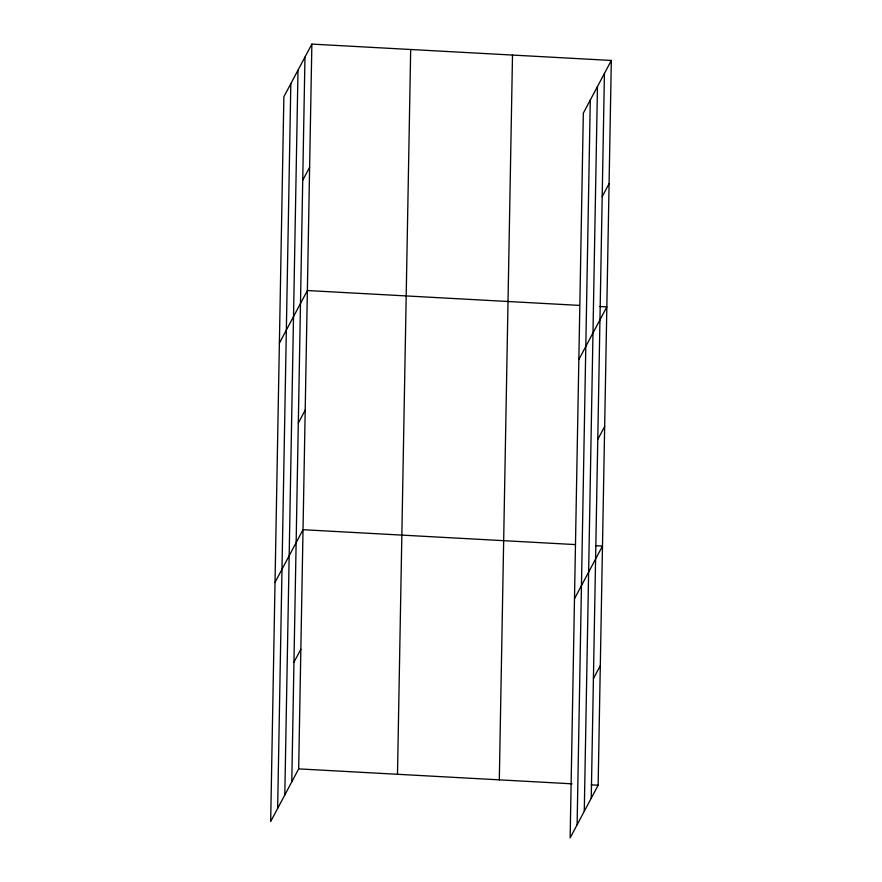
<?xml version="1.0" encoding="UTF-8"?>
<svg xmlns="http://www.w3.org/2000/svg" width="882" height="882" viewBox="0 0 882 882"><rect width="100%" height="100%" fill="white"/><g stroke="black" fill="none" stroke-linecap="round" stroke-linejoin="round"><path stroke-width="1.32" d="M277.643 808.441L290.828 83.658M284.809 794.947L298.006 70.163M291.777 781.849L304.974 57.065M311.864 44.1L283.872 96.755L270.675 821.539L298.667 768.884L311.864 44.1L611.325 60.461L598.128 785.245L570.136 837.9L583.333 113.117L611.325 60.461M397.495 774.286L410.681 49.502M499.311 779.853L512.508 55.059M577.104 824.802L590.29 100.019M584.27 811.308L597.467 86.524M591.238 798.21L604.435 73.426M302.724 180.281L309.626 167.315M279.385 343.175L307.377 290.531L579.386 305.392M298.303 423.084L305.205 410.119M275.03 582.363L303.022 529.707L575.031 544.569M293.949 662.261L300.85 649.295M602.186 196.642L609.087 183.677M578.846 359.536L606.838 306.892L599.981 306.517M597.776 439.445L604.666 426.48M574.491 598.724L602.483 546.068L595.626 545.693M593.421 678.622L600.311 665.656M298.667 768.884L572.054 783.822M591.271 784.87L598.128 785.245"/></g></svg>
